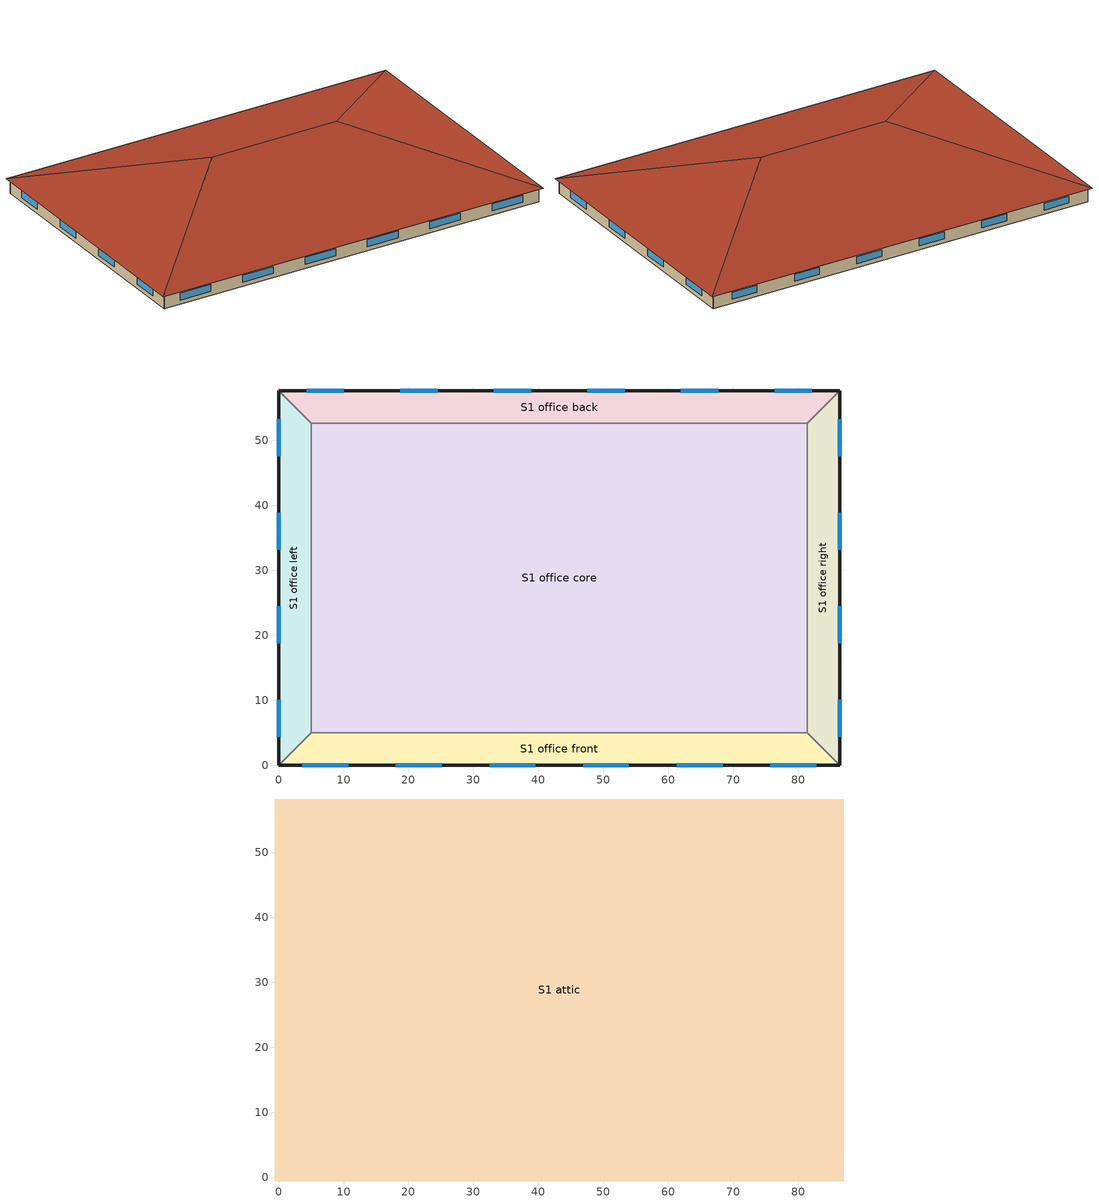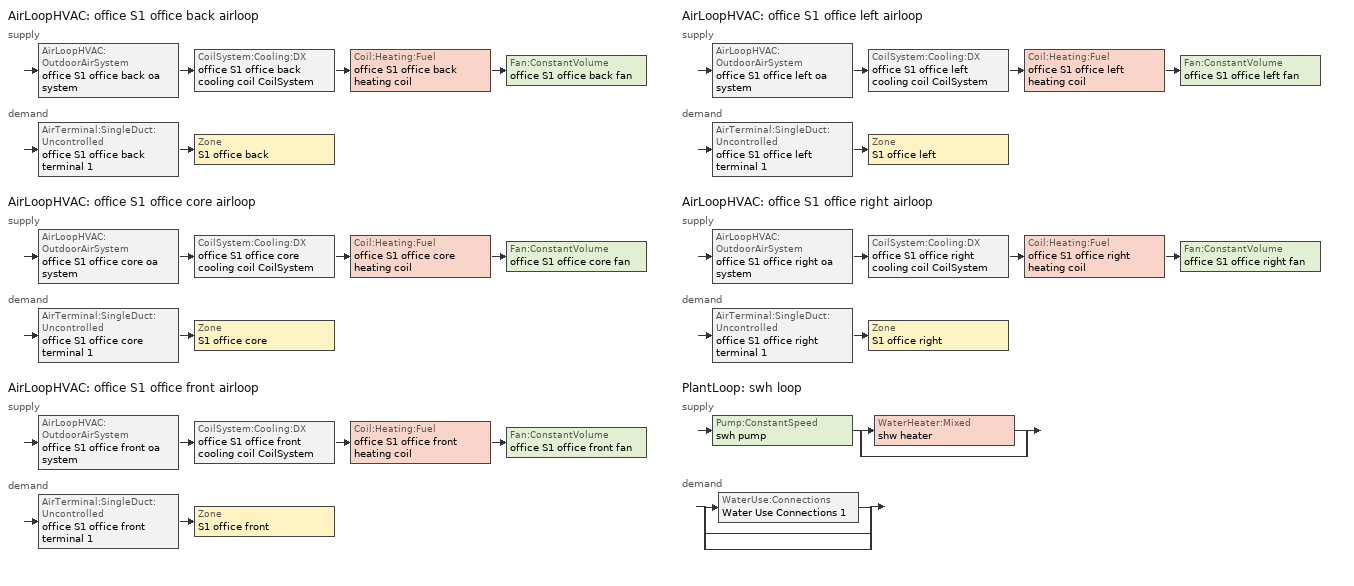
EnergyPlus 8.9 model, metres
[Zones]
S1 office back
 floor ground (office ext floor SO25A_ext-slab): 5,52.63 0,57.63 86.45,57.63 81.45,52.63 z0
 wall outside (office ext wall SO25A_Mass Non-res Ext Wall): 86.45,57.63 0,57.63 z0:3.05
 wall to S1 office core (office int wall SO25A_int-walls Reversed): 5,52.63 81.45,52.63 z0:3.05
 wall to S1 office left (office int wall SO25A_int-walls): 0,57.63 5,52.63 z0:3.05
 wall to S1 office right (office int wall SO25A_int-walls Reversed): 81.45,52.63 86.45,57.63 z0:3.05
 window (office Window construction_simple glazing): 10.07,57.63 4.34,57.63 / 24.48,57.63 18.75,57.63 / 38.88,57.63 33.16,57.63 / 53.29,57.63 47.56,57.63 / 67.7,57.63 61.97,57.63 / 82.11,57.63 76.38,57.63 z0.9:2.42
S1 office core
 floor ground (office ext floor SO25A_ext-slab): 5,5 5,52.63 81.45,52.63 81.45,5 z0
 wall to S1 office front (office int wall SO25A_int-walls Reversed): 5,5 81.45,5 z0:3.05
 wall to S1 office left (office int wall SO25A_int-walls): 5,52.63 5,5 z0:3.05
 wall to S1 office right (office int wall SO25A_int-walls Reversed): 81.45,5 81.45,52.63 z0:3.05
S1 office front
 floor ground (office ext floor SO25A_ext-slab): 0,0 5,5 81.45,5 86.45,0 z0
 wall outside (office ext wall SO25A_Mass Non-res Ext Wall): 0,0 86.45,0 z0:3.05
 wall to S1 office left (office int wall SO25A_int-walls): 5,5 0,0 z0:3.05
 wall to S1 office right (office int wall SO25A_int-walls Reversed): 86.45,0 81.45,5 z0:3.05
 window (office Window construction_simple glazing): 75.71,0 82.78,0 / 61.3,0 68.37,0 / 46.89,0 53.96,0 / 32.49,0 39.55,0 / 18.08,0 25.14,0 / 3.67,0 10.74,0 z0.9:2.42
S1 office left
 floor ground (office ext floor SO25A_ext-slab): 0,0 0,57.63 5,52.63 5,5 z0
 wall outside (office ext wall SO25A_Mass Non-res Ext Wall): 0,57.63 0,0 z0:3.05
 window (office Window construction_simple glazing): 0,10.07 0,4.34 / 0,24.48 0,18.75 / 0,38.88 0,33.16 / 0,53.29 0,47.56 z0.9:2.42
S1 office right
 floor ground (office ext floor SO25A_ext-slab): 81.45,5 81.45,52.63 86.45,57.63 86.45,0 z0
 wall outside (office ext wall SO25A_Mass Non-res Ext Wall): 86.45,0 86.45,57.63 z0:3.05
 window (office Window construction_simple glazing): 86.45,47.56 86.45,53.29 / 86.45,33.16 86.45,38.88 / 86.45,18.75 86.45,24.48 / 86.45,4.34 86.45,10.07 z0.9:2.42
S1 attic
 floor ground (office ext floor SO25A_ext-slab): -0.6,58.23 87.05,58.23 86.45,57.63 0,57.63 z3.05; 87.05,-0.6 -0.6,-0.6 0,0 86.45,0 z3.05; -0.6,-0.6 -0.6,58.23 0,57.63 0,0 z3.05; 87.05,58.23 87.05,-0.6 86.45,0 86.45,57.63 z3.05
 floor to S1 office back (office ceiling SO25A_DropCeiling): 0,57.63 86.45,57.63 81.45,52.63 5,52.63 z3.05
 floor to S1 office core (office ceiling SO25A_DropCeiling): 5,5 5,52.63 81.45,52.63 81.45,5 z3.05
 floor to S1 office front (office ceiling SO25A_DropCeiling): 86.45,0 0,0 5,5 81.45,5 z3.05
 floor to S1 office left (office ceiling SO25A_DropCeiling): 0,0 0,57.63 5,52.63 5,5 z3.05
 floor to S1 office right (office ceiling SO25A_DropCeiling): 86.45,57.63 86.45,0 81.45,5 81.45,52.63 z3.05
 roof outside (office roof SO25A_Attic Non-res Roof): -0.6,58.23,3.05 28.82,28.82,12.86 57.63,28.82,12.86 87.05,58.23,3.05; 87.05,-0.6,3.05 57.63,28.82,12.86 28.82,28.82,12.86 -0.6,-0.6,3.05; -0.6,-0.6,3.05 28.82,28.82,12.86 -0.6,58.23,3.05; 87.05,58.23,3.05 57.63,28.82,12.86 87.05,-0.6,3.05
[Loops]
AirLoopHVAC 'office S1 office back airloop'
 supply: AirLoopHVAC:OutdoorAirSystem 'office S1 office back oa system' > CoilSystem:Cooling:DX 'office S1 office back cooling coil CoilSystem' > Coil:Heating:Fuel 'office S1 office back heating coil' > Fan:ConstantVolume 'office S1 office back fan'
 demand: AirTerminal:SingleDuct:Uncontrolled 'office S1 office back terminal 1' > Zone 'S1 office back'
AirLoopHVAC 'office S1 office core airloop'
 supply: AirLoopHVAC:OutdoorAirSystem 'office S1 office core oa system' > CoilSystem:Cooling:DX 'office S1 office core cooling coil CoilSystem' > Coil:Heating:Fuel 'office S1 office core heating coil' > Fan:ConstantVolume 'office S1 office core fan'
 demand: AirTerminal:SingleDuct:Uncontrolled 'office S1 office core terminal 1' > Zone 'S1 office core'
AirLoopHVAC 'office S1 office front airloop'
 supply: AirLoopHVAC:OutdoorAirSystem 'office S1 office front oa system' > CoilSystem:Cooling:DX 'office S1 office front cooling coil CoilSystem' > Coil:Heating:Fuel 'office S1 office front heating coil' > Fan:ConstantVolume 'office S1 office front fan'
 demand: AirTerminal:SingleDuct:Uncontrolled 'office S1 office front terminal 1' > Zone 'S1 office front'
AirLoopHVAC 'office S1 office left airloop'
 supply: AirLoopHVAC:OutdoorAirSystem 'office S1 office left oa system' > CoilSystem:Cooling:DX 'office S1 office left cooling coil CoilSystem' > Coil:Heating:Fuel 'office S1 office left heating coil' > Fan:ConstantVolume 'office S1 office left fan'
 demand: AirTerminal:SingleDuct:Uncontrolled 'office S1 office left terminal 1' > Zone 'S1 office left'
AirLoopHVAC 'office S1 office right airloop'
 supply: AirLoopHVAC:OutdoorAirSystem 'office S1 office right oa system' > CoilSystem:Cooling:DX 'office S1 office right cooling coil CoilSystem' > Coil:Heating:Fuel 'office S1 office right heating coil' > Fan:ConstantVolume 'office S1 office right fan'
 demand: AirTerminal:SingleDuct:Uncontrolled 'office S1 office right terminal 1' > Zone 'S1 office right'
PlantLoop 'swh loop'
 supply: Pump:ConstantSpeed 'swh pump' > split
  | WaterHeater:Mixed 'shw heater'
  | bypass
 demand: split
  | WaterUse:Connections 'Water Use Connections 1'
  | bypass
  | bypass
[Building]
Building 1: North Axis=0; Terrain=city; Solar Distribution=FullInteriorAndExterior; Maximum Number of Warmup Days=50
[Site:Location]
Pittsburgh International Ap_PA_USA Design_Conditions: Latitude=40.5; Longitude=-80.23; Time Zone=-5; Elevation=350
[SizingPeriod:DesignDay] Day of Month=21; DryBulb Temperature Range Modifier Type=DefaultMultipliers; Barometric Pressure=97190; Rain Indicator=No; Snow Indicator=No; Daylight Saving Time Indicator=No
Name | Month | Day Type | Maximum DryBulb Temperature | Daily DryBulb Temperature Range | Humidity Condition Type | Wetbulb or DewPoint at Maximum DryBulb | Wind Speed | Wind Direction | Solar Model Indicator | ASHRAE Clear Sky Optical Depth for Beam Irradiance taub | ASHRAE Clear Sky Optical Depth for Diffuse Irradiance taud | Enthalpy at Maximum DryBulb | Sky Clearness
Pittsburgh International Ap Ann Clg .4% Condns DB=>MWB | 7 | SummerDesignDay | 31.9 | 10.3 | Wetbulb | 22.5 | 4.5 | 220 | ASHRAETau | 0.479 | 1.937
Pittsburgh International Ap Ann Clg .4% Condns DP=>MDB | 7 | SummerDesignDay | 26.6 | 10.3 | Dewpoint | 22.3 | 4.5 | 220 | ASHRAETau | 0.479 | 1.937
Pittsburgh International Ap Ann Clg .4% Condns Enth=>MDB | 7 | SummerDesignDay | 29.5 | 10.3 | Enthalpy |  | 4.5 | 220 | ASHRAETau | 0.479 | 1.937 | 73600
Pittsburgh International Ap Ann Clg .4% Condns WB=>MDB | 7 | SummerDesignDay | 29.3 | 10.3 | Wetbulb | 24 | 4.5 | 220 | ASHRAETau | 0.479 | 1.937
Pittsburgh International Ap Ann Htg 99.6% Condns DB | 1 | WinterDesignDay | -15.7 | 0 | Wetbulb | -15.7 | 3.6 | 240 | ASHRAEClearSky |  |  |  | 0
Pittsburgh International Ap Ann Htg Wind 99.6% Condns WS=>MCDB | 1 | WinterDesignDay | -5.5 | 0 | Wetbulb | -5.5 | 12.2 | 240 | ASHRAEClearSky |  |  |  | 0
Pittsburgh International Ap Ann Hum_n 99.6% Condns DP=>MCDB | 1 | WinterDesignDay | -14.2 | 0 | Dewpoint | -20.6 | 3.6 | 240 | ASHRAEClearSky |  |  |  | 0
[Site:GroundTemperature:BuildingSurface]
19.527, 19.502, 19.536, 19.598, 20.002, 21.64, 22.225, 22.375, 21.449, 20.121, 19.802, 19.633
[Site:WaterMainsTemperature]
Calculation Method=CORRELATION; Annual Average Outdoor Air Temperature=9.69; Maximum Difference In Monthly Average Outdoor Air Temperatures=28.1
[Material] Thermal Absorptance=0.9
Name | Roughness | Thickness | Conductivity | Density | Specific Heat | Solar Absorptance | Visible Absorptance
office ext floor 1 SO25A_HW CONCRETE | Rough | 0.283832 | 1.311 | 2240 | 836.8 | 0.7 | 0.7
SO25A_1/2IN Gypsum; SO25A_1/2IN Gypsum 1; SO25A_1/2IN Gypsum 2 | Smooth | 0.0127 | 0.16 | 784.9 | 830 | 0.92 | 0.92
SO25A_1IN Stucco | Smooth | 0.0253 | 0.6918 | 1858 | 837 | 0.92 | 0.92
SO25A_8IN CONCRETE HW | Rough | 0.2032 | 1.311 | 2240 | 836.8 | 0.7 | 0.7
SO25A_Mass NonRes Wall Insulation | MediumRough | 0.0656865 | 0.049 | 265 | 836.8 | 0.7 | 0.7
SO25A_Metal Decking | MediumSmooth | 0.0015 | 45.006 | 7680 | 418.4 | 0.7 | 0.3
SO25A_Roof Membrane | VeryRough | 0.0095 | 0.16 | 1121.29 | 1460 | 0.7 | 0.7
SO25A_Std AC02 | MediumSmooth | 0.0127 | 0.057 | 288 | 1339 | 0.7 | 0.2
Std Wood 6inch Furnishings | MediumSmooth | 0.15 | 0.12 | 540 | 1210 | 0.7 | 0.7
[Material:NoMass]
SO25A_CP02 CARPET PAD: Roughness=VeryRough; Thermal Resistance=0.2165; Thermal Absorptance=0.9; Solar Absorptance=0.7; Visible Absorptance=0.8
[WindowMaterial:SimpleGlazingSystem]
office Window material_simple glazing: UFactor=3.35002; Solar Heat Gain Coefficient=0.39
[Construction]
int furnishing interior furnishing: Std Wood 6inch Furnishings
office ceiling SO25A_DropCeiling: SO25A_Std AC02
office ext floor SO25A_ext-slab: office ext floor 1 SO25A_HW CONCRETE, SO25A_CP02 CARPET PAD
office ext wall SO25A_Mass Non-res Ext Wall: SO25A_1IN Stucco, SO25A_8IN CONCRETE HW, SO25A_Mass NonRes Wall Insulation, SO25A_1/2IN Gypsum
office int wall SO25A_int-walls: SO25A_1/2IN Gypsum 1, SO25A_1/2IN Gypsum 2
office int wall SO25A_int-walls Reversed: SO25A_1/2IN Gypsum 2, SO25A_1/2IN Gypsum 1
office roof SO25A_Attic Non-res Roof: SO25A_Roof Membrane, SO25A_Metal Decking
office Window construction_simple glazing: office Window material_simple glazing
[Zone]
Name | Part of Total Floor Area
S1 attic | No
S1 office back; S1 office core; S1 office front; S1 office left; S1 office right | Yes
[InternalMass] Construction=int furnishing interior furnishing
Name | Zone | Surface Area
S1 office right Internal Mass 1 | S1 office right | 526.316
S1 office back Internal Mass 1 | S1 office back | 814.475
S1 office left Internal Mass 1 | S1 office left | 526.316
S1 office core Internal Mass 1 | S1 office core | 7282.63
S1 office front Internal Mass 1 | S1 office front | 814.475
[Exterior:Lights]
exterior lights: Schedule=whole building ext_lighting year; Design Level=27504; Control Option=AstronomicalClock; EndUse Subcategory=exterior lights
[DesignSpecification:OutdoorAir]
office design_oa: Outdoor Air Method=maximum; Outdoor Air Flow per Person=0.0125; Outdoor Air Flow per Zone Floor Area=0; Outdoor Air Flow per Zone=0; Outdoor Air Flow Air Changes per Hour=0
[DesignSpecification:ZoneAirDistribution] Zone Air Distribution Effectiveness in Cooling Mode=1; Zone Air Distribution Effectiveness in Heating Mode=1
S1 office back Design Spec Zone Air Dist; S1 office core Design Spec Zone Air Dist; S1 office front Design Spec Zone Air Dist; S1 office left Design Spec Zone Air Dist; S1 office right Design Spec Zone Air Dist
[Sizing:Zone] Zone Cooling Design Supply Air Temperature Input Method=SupplyAirTemperature; Zone Cooling Design Supply Air Temperature=12.78; Zone Heating Design Supply Air Temperature Input Method=SupplyAirTemperature; Zone Heating Design Supply Air Temperature=35; Zone Cooling Design Supply Air Humidity Ratio=0.0085; Zone Heating Design Supply Air Humidity Ratio=0.008; Design Specification Outdoor Air Object=office design_oa; Cooling Design Air Flow Method=DesignDay; Cooling Design Air Flow Rate=0; Cooling Minimum Air Flow per Zone Floor Area=0.000762; Cooling Minimum Air Flow=0; Cooling Minimum Air Flow Fraction=0; Heating Design Air Flow Method=DesignDay; Heating Design Air Flow Rate=0; Heating Maximum Air Flow per Zone Floor Area=0.002032; Heating Maximum Air Flow=0.141576; Heating Maximum Air Flow Fraction=0.3
Name | Design Specification Zone Air Distribution Object
S1 office back | S1 office back Design Spec Zone Air Dist
S1 office core | S1 office core Design Spec Zone Air Dist
S1 office front | S1 office front Design Spec Zone Air Dist
S1 office left | S1 office left Design Spec Zone Air Dist
S1 office right | S1 office right Design Spec Zone Air Dist
[Sizing:System] Type of Load to Size On=Sensible; Design Outdoor Air Flow Rate=Autosize; Central Heating Maximum System Air Flow Ratio=1; Preheat Design Temperature=7; Preheat Design Humidity Ratio=0.008; Precool Design Temperature=12.8; Precool Design Humidity Ratio=0.008; Central Cooling Design Supply Air Temperature=12.78; Central Heating Design Supply Air Temperature=35; Type of Zone Sum to Use=NonCoincident; 100 Outdoor Air in Cooling=No; 100 Outdoor Air in Heating=No; Central Cooling Design Supply Air Humidity Ratio=0.0085; Central Heating Design Supply Air Humidity Ratio=0.008; Cooling Supply Air Flow Rate Method=DesignDay; Cooling Supply Air Flow Rate=0; Heating Supply Air Flow Rate Method=DesignDay; Heating Supply Air Flow Rate=0; System Outdoor Air Method=ZoneSum; Zone Maximum Outdoor Air Fraction=1; Cooling Design Capacity Method=CoolingDesignCapacity; Cooling Design Capacity=autosize; Heating Design Capacity Method=HeatingDesignCapacity; Heating Design Capacity=autosize; Central Cooling Capacity Control Method=OnOff
office S1 office back airloop; office S1 office core airloop; office S1 office front airloop; office S1 office left airloop; office S1 office right airloop
[Sizing:Plant]
swh loop: Loop Type=heating; Design Loop Exit Temperature=60; Loop Design Temperature Difference=5
[ZoneControl:Thermostat] Control 1=office thermostat
Name | Zone or ZoneList | Control Type Schedule
S1 office back Thermostat | S1 office back | S1 office back Thermostat Schedule
S1 office core Thermostat | S1 office core | S1 office core Thermostat Schedule
S1 office front Thermostat | S1 office front | S1 office front Thermostat Schedule
S1 office left Thermostat | S1 office left | S1 office left Thermostat Schedule
S1 office right Thermostat | S1 office right | S1 office right Thermostat Schedule
[ThermostatSetpoint:DualSetpoint]
office thermostat: Heating Setpoint Temperature Schedule=office heating year; Cooling Setpoint Temperature Schedule=office cooling year
[AirTerminal:SingleDuct:Uncontrolled] Availability Schedule=office hvac year; Maximum Air Flow Rate=AutoSize
office S1 office back terminal 1; office S1 office core terminal 1; office S1 office front terminal 1; office S1 office left terminal 1; office S1 office right terminal 1
[Zone equipment]
S1 office back: office S1 office back terminal 1
S1 office core: office S1 office core terminal 1
S1 office front: office S1 office front terminal 1
S1 office left: office S1 office left terminal 1
S1 office right: office S1 office right terminal 1
[Fan:ConstantVolume] Availability Schedule=office hvac year; Fan Total Efficiency=0.53625; Pressure Rise=622; Maximum Flow Rate=AutoSize; Motor Efficiency=0.825; Motor In Airstream Fraction=1
office S1 office back fan; office S1 office core fan; office S1 office front fan; office S1 office left fan; office S1 office right fan
[Coil:Cooling:DX:SingleSpeed] Availability Schedule=office hvac year; Gross Rated Total Cooling Capacity=Autosize; Gross Rated Sensible Heat Ratio=Autosize; Gross Rated Cooling COP=3.39; Rated Air Flow Rate=Autosize; Rated Evaporator Fan Power Per Volume Flow Rate=773.3; Condenser Type=AirCooled; Evaporative Condenser Effectiveness=0; Crankcase Heater Capacity=0; Maximum Outdoor DryBulb Temperature for Crankcase Heater Operation=0; Basin Heater Capacity=0; Basin Heater Setpoint Temperature=10
Name | Total Cooling Capacity Function of Temperature Curve | Total Cooling Capacity Function of Flow Fraction Curve | Energy Input Ratio Function of Temperature Curve | Energy Input Ratio Function of Flow Fraction Curve | Part Load Fraction Correlation Curve
office S1 office back cooling coil | CoilClgDXQRatio_fTwbToadbSI 3 | CoilClgDXSnglQRatio_fCFMRatio 3 | CoilClgDXSEER13EER11EIRRatio_fTwbToadbSI 3 | CoilClgDXSnglEIRRatio_fCFMRatio 3 | CoilClgDXSEEREIRRatio_fQFrac 3
office S1 office core cooling coil | CoilClgDXQRatio_fTwbToadbSI 4 | CoilClgDXSnglQRatio_fCFMRatio 4 | CoilClgDXSEER13EER11EIRRatio_fTwbToadbSI 4 | CoilClgDXSnglEIRRatio_fCFMRatio 4 | CoilClgDXSEEREIRRatio_fQFrac 4
office S1 office front cooling coil | CoilClgDXQRatio_fTwbToadbSI 1 | CoilClgDXSnglQRatio_fCFMRatio 1 | CoilClgDXSEER13EER11EIRRatio_fTwbToadbSI 1 | CoilClgDXSnglEIRRatio_fCFMRatio 1 | CoilClgDXSEEREIRRatio_fQFrac 1
office S1 office left cooling coil | CoilClgDXQRatio_fTwbToadbSI | CoilClgDXSnglQRatio_fCFMRatio | CoilClgDXSEER13EER11EIRRatio_fTwbToadbSI | CoilClgDXSnglEIRRatio_fCFMRatio | CoilClgDXSEEREIRRatio_fQFrac
office S1 office right cooling coil | CoilClgDXQRatio_fTwbToadbSI 2 | CoilClgDXSnglQRatio_fCFMRatio 2 | CoilClgDXSEER13EER11EIRRatio_fTwbToadbSI 2 | CoilClgDXSnglEIRRatio_fCFMRatio 2 | CoilClgDXSEEREIRRatio_fQFrac 2
[Coil:Heating:Fuel] Availability Schedule=office hvac year; Fuel Type=NaturalGas; Burner Efficiency=0.8; Nominal Capacity=AutoSize; Parasitic Electric Load=0; Parasitic Fuel Load=0
Name | Part Load Fraction Correlation Curve
office S1 office back heating coil | CoilHtgFurnFIRRatio_fQRatio 3
office S1 office core heating coil | CoilHtgFurnFIRRatio_fQRatio 4
office S1 office front heating coil | CoilHtgFurnFIRRatio_fQRatio 1
office S1 office left heating coil | CoilHtgFurnFIRRatio_fQRatio
office S1 office right heating coil | CoilHtgFurnFIRRatio_fQRatio 2
[CoilSystem:Cooling:DX] Availability Schedule=office hvac year
Name | Cooling Coil
office S1 office back cooling coil CoilSystem | office S1 office back cooling coil
office S1 office core cooling coil CoilSystem | office S1 office core cooling coil
office S1 office front cooling coil CoilSystem | office S1 office front cooling coil
office S1 office left cooling coil CoilSystem | office S1 office left cooling coil
office S1 office right cooling coil CoilSystem | office S1 office right cooling coil
[Controller:OutdoorAir] Minimum Outdoor Air Flow Rate=Autosize; Maximum Outdoor Air Flow Rate=Autosize; Economizer Control Type=NoEconomizer; Economizer Control Action Type=ModulateFlow; Economizer Maximum Limit DryBulb Temperature=20; Economizer Maximum Limit Enthalpy=64000; Economizer Minimum Limit DryBulb Temperature=-100; Lockout Type=NoLockout; Minimum Limit Type=FixedMinimum; Minimum Outdoor Air Schedule=office oa control year; High Humidity Control=No; Control High Indoor Humidity Based on Outdoor Humidity Ratio=Yes; Heat Recovery Bypass Control Type=BypassWhenOAFlowGreaterThanMinimum
Name | Maximum Fraction of Outdoor Air Schedule | Mechanical Ventilation Controller
office S1 office back oa controller | office S1 office back max oa schedule | Controller Mechanical Ventilation 4
office S1 office core oa controller | office S1 office core max oa schedule | Controller Mechanical Ventilation 5
office S1 office front oa controller | office S1 office front max oa schedule | Controller Mechanical Ventilation 2
office S1 office left oa controller | office S1 office left max oa schedule | Controller Mechanical Ventilation 1
office S1 office right oa controller | office S1 office right max oa schedule | Controller Mechanical Ventilation 3
[Controller:MechanicalVentilation] Availability Schedule=Always On Discrete; Demand Controlled Ventilation=No; System Outdoor Air Method=ZoneSum; Design Specification Outdoor Air Object Name 1=office design_oa
Name | Zone 1 | Design Specification Zone Air Distribution Object Name 1
Controller Mechanical Ventilation 4 | S1 office back | S1 office back Design Spec Zone Air Dist
Controller Mechanical Ventilation 5 | S1 office core | S1 office core Design Spec Zone Air Dist
Controller Mechanical Ventilation 2 | S1 office front | S1 office front Design Spec Zone Air Dist
Controller Mechanical Ventilation 1 | S1 office left | S1 office left Design Spec Zone Air Dist
Controller Mechanical Ventilation 3 | S1 office right | S1 office right Design Spec Zone Air Dist
[AirLoopHVAC] Design Supply Air Flow Rate=AutoSize
office S1 office back airloop; office S1 office core airloop; office S1 office front airloop; office S1 office left airloop; office S1 office right airloop
[Pump:ConstantSpeed]
swh pump: Design Flow Rate=Autosize; Design Pump Head=0.001; Design Power Consumption=Autosize; Motor Efficiency=1; Fraction of Motor Inefficiencies to Fluid Stream=0; Pump Control Type=Intermittent
[WaterHeater:Mixed]
shw heater: Tank Volume=0.1514; Setpoint Temperature Schedule=swh setpoint temp; Deadband Temperature Difference=2; Maximum Temperature Limit=82.2222; Heater Control Type=Cycle; Heater Maximum Capacity=845000; Heater Minimum Capacity=0; Heater Ignition Minimum Flow Rate=0; Heater Ignition Delay=0; Heater Fuel Type=NaturalGas; Heater Thermal Efficiency=0.78; Off Cycle Parasitic Fuel Consumption Rate=20; Off Cycle Parasitic Fuel Type=NaturalGas; Off Cycle Parasitic Heat Fraction to Tank=0.8; On Cycle Parasitic Fuel Consumption Rate=0; On Cycle Parasitic Fuel Type=NaturalGas; On Cycle Parasitic Heat Fraction to Tank=0; Ambient Temperature Indicator=Outdoors; Off Cycle Loss Coefficient to Ambient Temperature=6; Off Cycle Loss Fraction to Zone=1; On Cycle Loss Coefficient to Ambient Temperature=6; On Cycle Loss Fraction to Zone=1; Use Side Effectiveness=1; Source Side Effectiveness=1; Use Side Design Flow Rate=Autosize; Source Side Design Flow Rate=Autosize; Indirect Water Heating Recovery Time=1.5
[PlantLoop]
swh loop: Fluid Type=Water; Plant Equipment Operation Scheme=swh loop Operation Scheme List; Maximum Loop Temperature=100; Minimum Loop Temperature=0; Maximum Loop Flow Rate=Autosize; Minimum Loop Flow Rate=0; Plant Loop Volume=Autocalculate; Load Distribution Scheme=Optimal
[PlantEquipmentList]
swh loop Heating Equipment List: shw heater
[PlantEquipmentOperation:HeatingLoad]
swh loop Heating Operation Scheme: Load Range 1 Lower Limit=0; Load Range 1 Upper Limit=1e+09; Range 1 Equipment List=swh loop Heating Equipment List
[PlantEquipmentOperationSchemes]
swh loop Operation Scheme List: Control Scheme 1=swh loop Heating Operation Scheme; Control Scheme 1 Schedule=Always On Discrete
[AvailabilityManager:Scheduled] Schedule=Always On Discrete
AvailabilityManager:Scheduled {e60bc6c7-1230-4750-a258-b1c9500a2eb2}; AvailabilityManager:Scheduled {bbfe290d-b63f-47ce-ad6e-95047aef6cbb}; AvailabilityManager:Scheduled {41f25376-58bd-4587-b8dc-09df89120e2c}; AvailabilityManager:Scheduled {090bd24b-9dac-4abe-9e30-e51a6f801d09}; AvailabilityManager:Scheduled {eefeb64e-dffb-47c6-8682-bb93a434af82}
[AvailabilityManager:NightCycle] Applicability Schedule=Always On Discrete; Fan Schedule=Always On Discrete; Control Type=CycleOnAny; Thermostat Tolerance=1; Cycling Run Time Control Type=FixedRunTime; Cycling Run Time=3600
office S1 office back airloop NightCycle Manager; office S1 office core airloop NightCycle Manager; office S1 office front airloop NightCycle Manager; office S1 office left airloop NightCycle Manager; office S1 office right airloop NightCycle Manager
[AvailabilityManager:HighTemperatureTurnOff]
swh loop high-T off: Temperature=100
[SetpointManager:Scheduled]
Setpoint Manager Scheduled 1: Control Variable=Temperature; Schedule=swh setpoint temp
[SetpointManager:SingleZone:Reheat] Control Variable=Temperature; Minimum Supply Air Temperature=-99; Maximum Supply Air Temperature=99
Name | Control Zone
office S1 office back fan SM_SZR | S1 office back
office S1 office core fan SM_SZR | S1 office core
office S1 office front fan SM_SZR | S1 office front
office S1 office left fan SM_SZR | S1 office left
office S1 office right fan SM_SZR | S1 office right
[SetpointManager:MixedAir] Control Variable=Temperature
office S1 office back oa system SM_MA; office S1 office back cooling coil SM_MA; office S1 office back heating coil SM_MA; office S1 office core oa system SM_MA; office S1 office core cooling coil SM_MA; office S1 office core heating coil SM_MA; office S1 office front oa system SM_MA; office S1 office front cooling coil SM_MA; office S1 office front heating coil SM_MA; office S1 office left oa system SM_MA; office S1 office left cooling coil SM_MA; office S1 office left heating coil SM_MA; office S1 office right oa system SM_MA; office S1 office right cooling coil SM_MA; office S1 office right heating coil SM_MA
[WaterUse:Equipment]
Water Use Equipment 1: EndUse Subcategory=General; Peak Flow Rate=3.09439e-05; Flow Rate Fraction Schedule=office water use year; Target Temperature Schedule=swh target temp; Zone=S1 office core; Sensible Fraction Schedule=swh equipment sensible; Latent Fraction Schedule=swh equipment latent
[WaterUse:Connections]
Water Use Connections 1: Water Use Equipment 1=Water Use Equipment 1
[UtilityCost:Tariff] Monthly Charge or Variable=30
Name | Output Meter | Conversion Factor Choice | Time of Use Period Schedule | Season Schedule
ExampleF | ElectricityPurchased:Facility | kWh | TimeOfDaySchedule-F | TwoSeasonSchedule-F
ExampleA-Gas | Gas:Facility | Therm
[UtilityCost:Charge:Simple]
Name | Utility Cost Charge Simple | Tariff | Source Variable | Season | Category Variable | Cost per Unit Value or Variable
 | SummerOnPeak | ExampleF | peakEnergy | summer | EnergyCharges | 0.075
 | SummerMidPeak | ExampleF | midPeakEnergy | summer | EnergyCharges | 0.075
 | SummerOffPeak | ExampleF | offPeakEnergy | summer | EnergyCharges | 0.075
 | WinterOnPeak | ExampleF | peakEnergy | winter | EnergyCharges | 0.075
 | WinterOffPeak | ExampleF | offPeakEnergy | winter | EnergyCharges | 0.075
 | DemandCharge | ExampleF | TotalDemand | Annual | DemandCharges | 0
 | FlatEnergyCharge-Gas | ExampleA-Gas | totalEnergy | Annual | EnergyCharges | 0.37
[Schedule:Day:Interval]
office heating week 0 Sunday; office heating week 0 Holiday: No, 01:00, 15.5556, 02:00, 15.5556, 03:00, 15.5556, 04:00, 15.5556, 05:00, 15.5556, 06:00, 15.5556, 07:00, 15.5556, 08:00, 15.5556, 09:00, 15.5556, 10:00, 15.5556, 11:00, 15.5556, 12:00, 15.5556, 13:00, 15.5556, 14:00, 15.5556, 15:00, 15.5556, 16:00, 15.5556, 17:00, 15.5556, 18:00, 15.5556, 19:00, 15.5556, 20:00, 15.5556, 21:00, 15.5556, 22:00, 15.5556, 23:00, 15.5556, 24:00, 15.5556
office heating week 0 Wednesday; office heating week 0 Thursday; office heating week 0 Friday; office heating week 0 Summer design; office heating week 0 Winter design: No, 01:00, 15.5556, 02:00, 15.5556, 03:00, 15.5556, 04:00, 15.5556, 05:00, 15.5556, 06:00, 21.1111, 07:00, 21.1111, 08:00, 21.1111, 09:00, 21.1111, 10:00, 21.1111, 11:00, 21.1111, 12:00, 21.1111, 13:00, 21.1111, 14:00, 21.1111, 15:00, 21.1111, 16:00, 21.1111, 17:00, 21.1111, 18:00, 21.1111, 19:00, 21.1111, 20:00, 21.1111, 21:00, 21.1111, 22:00, 21.1111, 23:00, 21.1111, 24:00, 21.1111
office heating week 0 Saturday: No, 01:00, 15.5556, 02:00, 15.5556, 03:00, 15.5556, 04:00, 15.5556, 05:00, 15.5556, 06:00, 21.1111, 07:00, 21.1111, 08:00, 21.1111, 09:00, 21.1111, 10:00, 21.1111, 11:00, 21.1111, 12:00, 21.1111, 13:00, 21.1111, 14:00, 21.1111, 15:00, 21.1111, 16:00, 21.1111, 17:00, 21.1111, 18:00, 21.1111, 19:00, 21.1111, 20:00, 15.5556, 21:00, 15.5556, 22:00, 15.5556, 23:00, 15.5556, 24:00, 15.5556
office cooling week 0 Sunday; office cooling week 0 Holiday: No, 01:00, 29.4444, 02:00, 29.4444, 03:00, 29.4444, 04:00, 29.4444, 05:00, 29.4444, 06:00, 29.4444, 07:00, 29.4444, 08:00, 29.4444, 09:00, 29.4444, 10:00, 29.4444, 11:00, 29.4444, 12:00, 29.4444, 13:00, 29.4444, 14:00, 29.4444, 15:00, 29.4444, 16:00, 29.4444, 17:00, 29.4444, 18:00, 29.4444, 19:00, 29.4444, 20:00, 29.4444, 21:00, 29.4444, 22:00, 29.4444, 23:00, 29.4444, 24:00, 29.4444
office cooling week 0 Wednesday; office cooling week 0 Thursday; office cooling week 0 Friday; office cooling week 0 Summer design; office cooling week 0 Winter design: No, 01:00, 29.4444, 02:00, 29.4444, 03:00, 29.4444, 04:00, 29.4444, 05:00, 29.4444, 06:00, 23.8889, 07:00, 23.8889, 08:00, 23.8889, 09:00, 23.8889, 10:00, 23.8889, 11:00, 23.8889, 12:00, 23.8889, 13:00, 23.8889, 14:00, 23.8889, 15:00, 23.8889, 16:00, 23.8889, 17:00, 23.8889, 18:00, 23.8889, 19:00, 23.8889, 20:00, 23.8889, 21:00, 23.8889, 22:00, 23.8889, 23:00, 23.8889, 24:00, 23.8889
office cooling week 0 Saturday: No, 01:00, 29.4444, 02:00, 29.4444, 03:00, 29.4444, 04:00, 29.4444, 05:00, 29.4444, 06:00, 23.8889, 07:00, 23.8889, 08:00, 23.8889, 09:00, 23.8889, 10:00, 23.8889, 11:00, 23.8889, 12:00, 23.8889, 13:00, 23.8889, 14:00, 23.8889, 15:00, 23.8889, 16:00, 23.8889, 17:00, 23.8889, 18:00, 23.8889, 19:00, 23.8889, 20:00, 29.4444, 21:00, 29.4444, 22:00, 29.4444, 23:00, 29.4444, 24:00, 29.4444
office hvac week 0 Friday; office hvac week 0 Thursday; office hvac week 0 Wednesday: No, 01:00, 0, 02:00, 0, 03:00, 0, 04:00, 0, 05:00, 0, 06:00, 1, 07:00, 1, 08:00, 1, 09:00, 1, 10:00, 1, 11:00, 1, 12:00, 1, 13:00, 1, 14:00, 1, 15:00, 1, 16:00, 1, 17:00, 1, 18:00, 1, 19:00, 1, 20:00, 1, 21:00, 1, 22:00, 1, 23:00, 1, 24:00, 1
office hvac week 0 Holiday; office hvac week 0 Sunday: No, 01:00, 0, 02:00, 0, 03:00, 0, 04:00, 0, 05:00, 0, 06:00, 1, 07:00, 1, 08:00, 1, 09:00, 1, 10:00, 1, 11:00, 1, 12:00, 1, 13:00, 1, 14:00, 1, 15:00, 1, 16:00, 1, 17:00, 1, 18:00, 1, 19:00, 0, 20:00, 0, 21:00, 0, 22:00, 0, 23:00, 0, 24:00, 0
office hvac week 0 Saturday: No, 01:00, 0, 02:00, 0, 03:00, 0, 04:00, 0, 05:00, 0, 06:00, 1, 07:00, 1, 08:00, 1, 09:00, 1, 10:00, 1, 11:00, 1, 12:00, 1, 13:00, 1, 14:00, 1, 15:00, 1, 16:00, 1, 17:00, 1, 18:00, 1, 19:00, 1, 20:00, 0, 21:00, 0, 22:00, 0, 23:00, 0, 24:00, 0
office hvac week 0 Summer design; office hvac week 0 Winter design; office oa control week 0 Summer design; office oa control week 0 Winter design; office water use week 0 Summer design; whole building ext_lighting week 0 Friday; whole building ext_lighting week 0 Holiday; whole building ext_lighting week 0 Saturday; whole building ext_lighting week 0 Summer design; whole building ext_lighting week 0 Sunday; whole building ext_lighting week 0 Thursday; whole building ext_lighting week 0 Wednesday; whole building ext_lighting week 0 Winter design: No, 01:00, 1, 02:00, 1, 03:00, 1, 04:00, 1, 05:00, 1, 06:00, 1, 07:00, 1, 08:00, 1, 09:00, 1, 10:00, 1, 11:00, 1, 12:00, 1, 13:00, 1, 14:00, 1, 15:00, 1, 16:00, 1, 17:00, 1, 18:00, 1, 19:00, 1, 20:00, 1, 21:00, 1, 22:00, 1, 23:00, 1, 24:00, 1
office oa control week 0 Friday; office oa control week 0 Thursday; office oa control week 0 Wednesday: No, 01:00, 0, 02:00, 0, 03:00, 0, 04:00, 0, 05:00, 0, 06:00, 0, 07:00, 1, 08:00, 1, 09:00, 1, 10:00, 1, 11:00, 1, 12:00, 1, 13:00, 1, 14:00, 1, 15:00, 1, 16:00, 1, 17:00, 1, 18:00, 1, 19:00, 1, 20:00, 1, 21:00, 1, 22:00, 1, 23:00, 1, 24:00, 1
office oa control week 0 Holiday; office oa control week 0 Sunday: No, 01:00, 0, 02:00, 0, 03:00, 0, 04:00, 0, 05:00, 0, 06:00, 0, 07:00, 1, 08:00, 1, 09:00, 1, 10:00, 1, 11:00, 1, 12:00, 1, 13:00, 1, 14:00, 1, 15:00, 1, 16:00, 1, 17:00, 1, 18:00, 1, 19:00, 0, 20:00, 0, 21:00, 0, 22:00, 0, 23:00, 0, 24:00, 0
office oa control week 0 Saturday: No, 01:00, 0, 02:00, 0, 03:00, 0, 04:00, 0, 05:00, 0, 06:00, 0, 07:00, 1, 08:00, 1, 09:00, 1, 10:00, 1, 11:00, 1, 12:00, 1, 13:00, 1, 14:00, 1, 15:00, 1, 16:00, 1, 17:00, 1, 18:00, 1, 19:00, 1, 20:00, 0, 21:00, 0, 22:00, 0, 23:00, 0, 24:00, 0
office water use week 0 Friday; office water use week 0 Thursday; office water use week 0 Wednesday: No, 01:00, 0.05, 02:00, 0.05, 03:00, 0.05, 04:00, 0.05, 05:00, 0.05, 06:00, 0.08, 07:00, 0.07, 08:00, 0.19, 09:00, 0.35, 10:00, 0.38, 11:00, 0.39, 12:00, 0.47, 13:00, 0.57, 14:00, 0.54, 15:00, 0.34, 16:00, 0.33, 17:00, 0.44, 18:00, 0.26, 19:00, 0.21, 20:00, 0.15, 21:00, 0.17, 22:00, 0.08, 23:00, 0.05, 24:00, 0.05
office water use week 0 Holiday; office water use week 0 Sunday: No, 01:00, 0.04, 02:00, 0.04, 03:00, 0.04, 04:00, 0.04, 05:00, 0.04, 06:00, 0.07, 07:00, 0.04, 08:00, 0.04, 09:00, 0.04, 10:00, 0.04, 11:00, 0.04, 12:00, 0.06, 13:00, 0.06, 14:00, 0.09, 15:00, 0.06, 16:00, 0.04, 17:00, 0.04, 18:00, 0.04, 19:00, 0.04, 20:00, 0.04, 21:00, 0.04, 22:00, 0.07, 23:00, 0.04, 24:00, 0.04
office water use week 0 Saturday: No, 01:00, 0.05, 02:00, 0.05, 03:00, 0.05, 04:00, 0.05, 05:00, 0.05, 06:00, 0.08, 07:00, 0.07, 08:00, 0.11, 09:00, 0.15, 10:00, 0.21, 11:00, 0.19, 12:00, 0.23, 13:00, 0.2, 14:00, 0.19, 15:00, 0.15, 16:00, 0.12, 17:00, 0.14, 18:00, 0.07, 19:00, 0.07, 20:00, 0.07, 21:00, 0.07, 22:00, 0.09, 23:00, 0.05, 24:00, 0.05
office water use week 0 Winter design: No, 01:00, 0, 02:00, 0, 03:00, 0, 04:00, 0, 05:00, 0, 06:00, 0, 07:00, 0, 08:00, 0, 09:00, 0, 10:00, 0, 11:00, 0, 12:00, 0, 13:00, 0, 14:00, 0, 15:00, 0, 16:00, 0, 17:00, 0, 18:00, 0, 19:00, 0, 20:00, 0, 21:00, 0, 22:00, 0, 23:00, 0, 24:00, 0
[Schedule:Week:Daily]
office heating week 0: office heating week 0 Sunday, office heating week 0 Wednesday, office heating week 0 Wednesday, office heating week 0 Wednesday, office heating week 0 Thursday, office heating week 0 Friday, office heating week 0 Saturday, office heating week 0 Holiday, office heating week 0 Summer design, office heating week 0 Winter design, office heating week 0 Holiday, office heating week 0 Holiday
office cooling week 0: office cooling week 0 Sunday, office cooling week 0 Wednesday, office cooling week 0 Wednesday, office cooling week 0 Wednesday, office cooling week 0 Thursday, office cooling week 0 Friday, office cooling week 0 Saturday, office cooling week 0 Holiday, office cooling week 0 Summer design, office cooling week 0 Winter design, office cooling week 0 Holiday, office cooling week 0 Holiday
office hvac week 0: office hvac week 0 Sunday, office hvac week 0 Wednesday, office hvac week 0 Wednesday, office hvac week 0 Wednesday, office hvac week 0 Thursday, office hvac week 0 Friday, office hvac week 0 Saturday, office hvac week 0 Holiday, office hvac week 0 Summer design, office hvac week 0 Winter design, office hvac week 0 Holiday, office hvac week 0 Holiday
office oa control week 0: office oa control week 0 Sunday, office oa control week 0 Wednesday, office oa control week 0 Wednesday, office oa control week 0 Wednesday, office oa control week 0 Thursday, office oa control week 0 Friday, office oa control week 0 Saturday, office oa control week 0 Holiday, office oa control week 0 Summer design, office oa control week 0 Winter design, office oa control week 0 Holiday, office oa control week 0 Holiday
office water use week 0: office water use week 0 Sunday, office water use week 0 Wednesday, office water use week 0 Wednesday, office water use week 0 Wednesday, office water use week 0 Thursday, office water use week 0 Friday, office water use week 0 Saturday, office water use week 0 Holiday, office water use week 0 Summer design, office water use week 0 Winter design, office water use week 0 Holiday, office water use week 0 Holiday
whole building ext_lighting week 0: whole building ext_lighting week 0 Sunday, whole building ext_lighting week 0 Wednesday, whole building ext_lighting week 0 Wednesday, whole building ext_lighting week 0 Wednesday, whole building ext_lighting week 0 Thursday, whole building ext_lighting week 0 Friday, whole building ext_lighting week 0 Saturday, whole building ext_lighting week 0 Holiday, whole building ext_lighting week 0 Summer design, whole building ext_lighting week 0 Winter design, whole building ext_lighting week 0 Holiday, whole building ext_lighting week 0 Holiday
[Schedule:Year]
office heating year: office heating week 0, 1, 1, 12, 31
office cooling year: office cooling week 0, 1, 1, 12, 31
office hvac year: office hvac week 0, 1, 1, 12, 31
office oa control year: office oa control week 0, 1, 1, 12, 31
office water use year: office water use week 0, 1, 1, 12, 31
whole building ext_lighting year: whole building ext_lighting week 0, 1, 1, 12, 31
[Schedule:Compact]
S1 office back Thermostat Schedule; S1 office core Thermostat Schedule; S1 office front Thermostat Schedule; S1 office left Thermostat Schedule; S1 office right Thermostat Schedule: Through: 12/31, For: AllDays, Until: 24:00, 4
TwoSeasonSchedule-F: Through: 06/01, For: AllDays, Until: 24:00, 1, Through: 09/30, For: AllDays, Until: 24:00, 3, Through: 12/31, For: AllDays, Until: 24:00, 1
TimeOfDaySchedule-F: Through: 06/01, For: AllDays, Until: 8:30, 3, Until: 21:30, 1, Until: 24:00, 3, Through: 09/30, For: AllDays, Until: 8:30, 3, Until: 12:30, 4, Until: 18:00, 1, Until: 21:30, 4, Until: 24:00, 3, Through: 12/31, For: AllDays, Until: 8:30, 3, Until: 21:30, 1, Until: 24:00, 3
[Schedule:Constant]
Name | Hourly Value
Always On Discrete; office S1 office back max oa schedule; office S1 office core max oa schedule; office S1 office front max oa schedule; office S1 office left max oa schedule; office S1 office right max oa schedule | 1
swh equipment latent | 0.05
swh equipment sensible | 0.2
swh setpoint temp | 60
swh target temp | 43.3
[Curve:Quadratic]
Name | Coefficient1 Constant | Coefficient2 x | Coefficient3 x2 | Minimum Value of x | Maximum Value of x | Minimum Curve Output | Maximum Curve Output
CoilClgDXSnglQRatio_fCFMRatio 3; CoilClgDXSnglQRatio_fCFMRatio 4; CoilClgDXSnglQRatio_fCFMRatio 1; CoilClgDXSnglQRatio_fCFMRatio; CoilClgDXSnglQRatio_fCFMRatio 2 | 0.8 | 0.2 | 0 | 0 | 100 | 0.8
CoilClgDXSnglEIRRatio_fCFMRatio 3; CoilClgDXSnglEIRRatio_fCFMRatio 4; CoilClgDXSnglEIRRatio_fCFMRatio 1; CoilClgDXSnglEIRRatio_fCFMRatio; CoilClgDXSnglEIRRatio_fCFMRatio 2 | 1.156 | -0.1816 | 0.0256 | 0 | 100
CoilHtgFurnFIRRatio_fQRatio 3; CoilHtgFurnFIRRatio_fQRatio 4; CoilHtgFurnFIRRatio_fQRatio 1; CoilHtgFurnFIRRatio_fQRatio; CoilHtgFurnFIRRatio_fQRatio 2 | 0.01861 | 1.09421 | -0.112819 | 0.7 | 1 | 0.73 | 1
[Curve:Cubic] Coefficient1 Constant=1; Coefficient2 x=0; Coefficient3 x2=0; Coefficient4 x3=0; Minimum Value of x=0.7; Maximum Value of x=100; Minimum Curve Output=1; Maximum Curve Output=1
CoilClgDXSEEREIRRatio_fQFrac 3; CoilClgDXSEEREIRRatio_fQFrac 4; CoilClgDXSEEREIRRatio_fQFrac 1; CoilClgDXSEEREIRRatio_fQFrac; CoilClgDXSEEREIRRatio_fQFrac 2
[Curve:Biquadratic] Minimum Value of x=13.89; Maximum Value of x=25; Minimum Value of y=23.89; Maximum Value of y=46.11
Name | Coefficient1 Constant | Coefficient2 x | Coefficient3 x2 | Coefficient4 y | Coefficient5 y2 | Coefficient6 xy | Minimum Curve Output | Maximum Curve Output
CoilClgDXQRatio_fTwbToadbSI 3; CoilClgDXQRatio_fTwbToadbSI 4; CoilClgDXQRatio_fTwbToadbSI 1; CoilClgDXQRatio_fTwbToadbSI; CoilClgDXQRatio_fTwbToadbSI 2 | 0.86779 | 0.014245 | 0.000554 | -0.007569 | 3.2e-05 | -0.000191 | 0.77 | 1.29
CoilClgDXSEER13EER11EIRRatio_fTwbToadbSI 3; CoilClgDXSEER13EER11EIRRatio_fTwbToadbSI 4; CoilClgDXSEER13EER11EIRRatio_fTwbToadbSI 1; CoilClgDXSEER13EER11EIRRatio_fTwbToadbSI; CoilClgDXSEER13EER11EIRRatio_fTwbToadbSI 2 | -0.199992 | -0.035686 | 0.000787 | 0.074834 | -0.000516 | -0.000573 | 0.55 | 1.44
